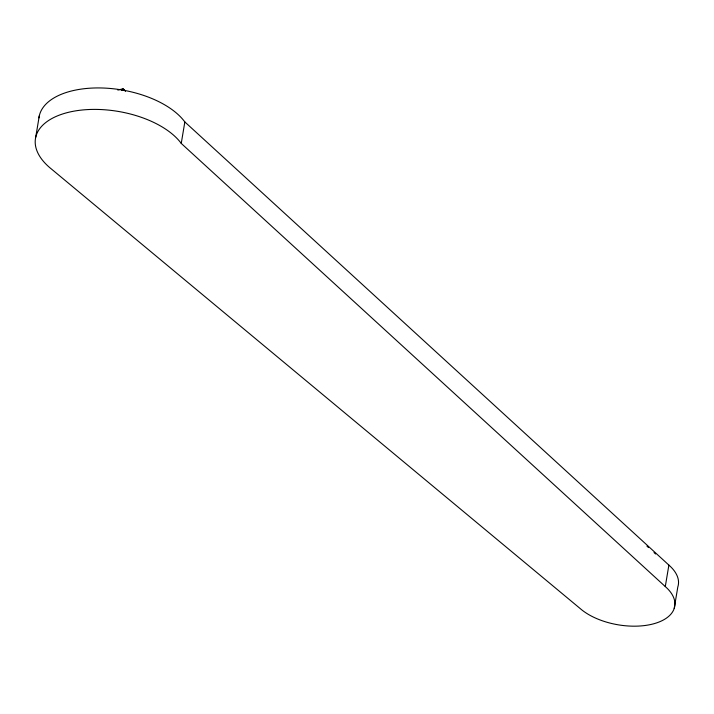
<?xml version="1.0" encoding="UTF-8"?>
<svg xmlns="http://www.w3.org/2000/svg" width="714" height="714" viewBox="0 0 714 714"><rect width="100%" height="100%" fill="white"/><g stroke="black" fill="none" stroke-linecap="round" stroke-linejoin="round"><path stroke-width="1.07" d="M35.7 137.302L39.297 115.829M181.249 143.416A76.916 40.305 9.5 0 0 72.284 111.473A76.916 40.305 9.5 0 0 51.622 169.182L580.295 608.64A52.675 27.605 9.5 0 0 653.015 623.965A52.675 27.605 9.5 0 0 665.287 586.569L181.249 143.416L184.837 121.942A76.916 40.305 9.5 0 0 101.915 87.983A76.916 40.305 9.5 0 0 38.94 117.899M665.287 586.569L668.884 565.095L184.837 121.942M674.212 608.435L677.809 586.97A52.675 27.605 9.5 0 0 668.884 565.095M117.864 90.098L123.022 88.759L125.521 90.937M121.541 90.223L123.674 89.669L125.307 91.097M646.946 546.121L648.517 547.558M654.015 552.574L655.586 554.01M123.022 88.759L123.674 89.669"/></g></svg>
